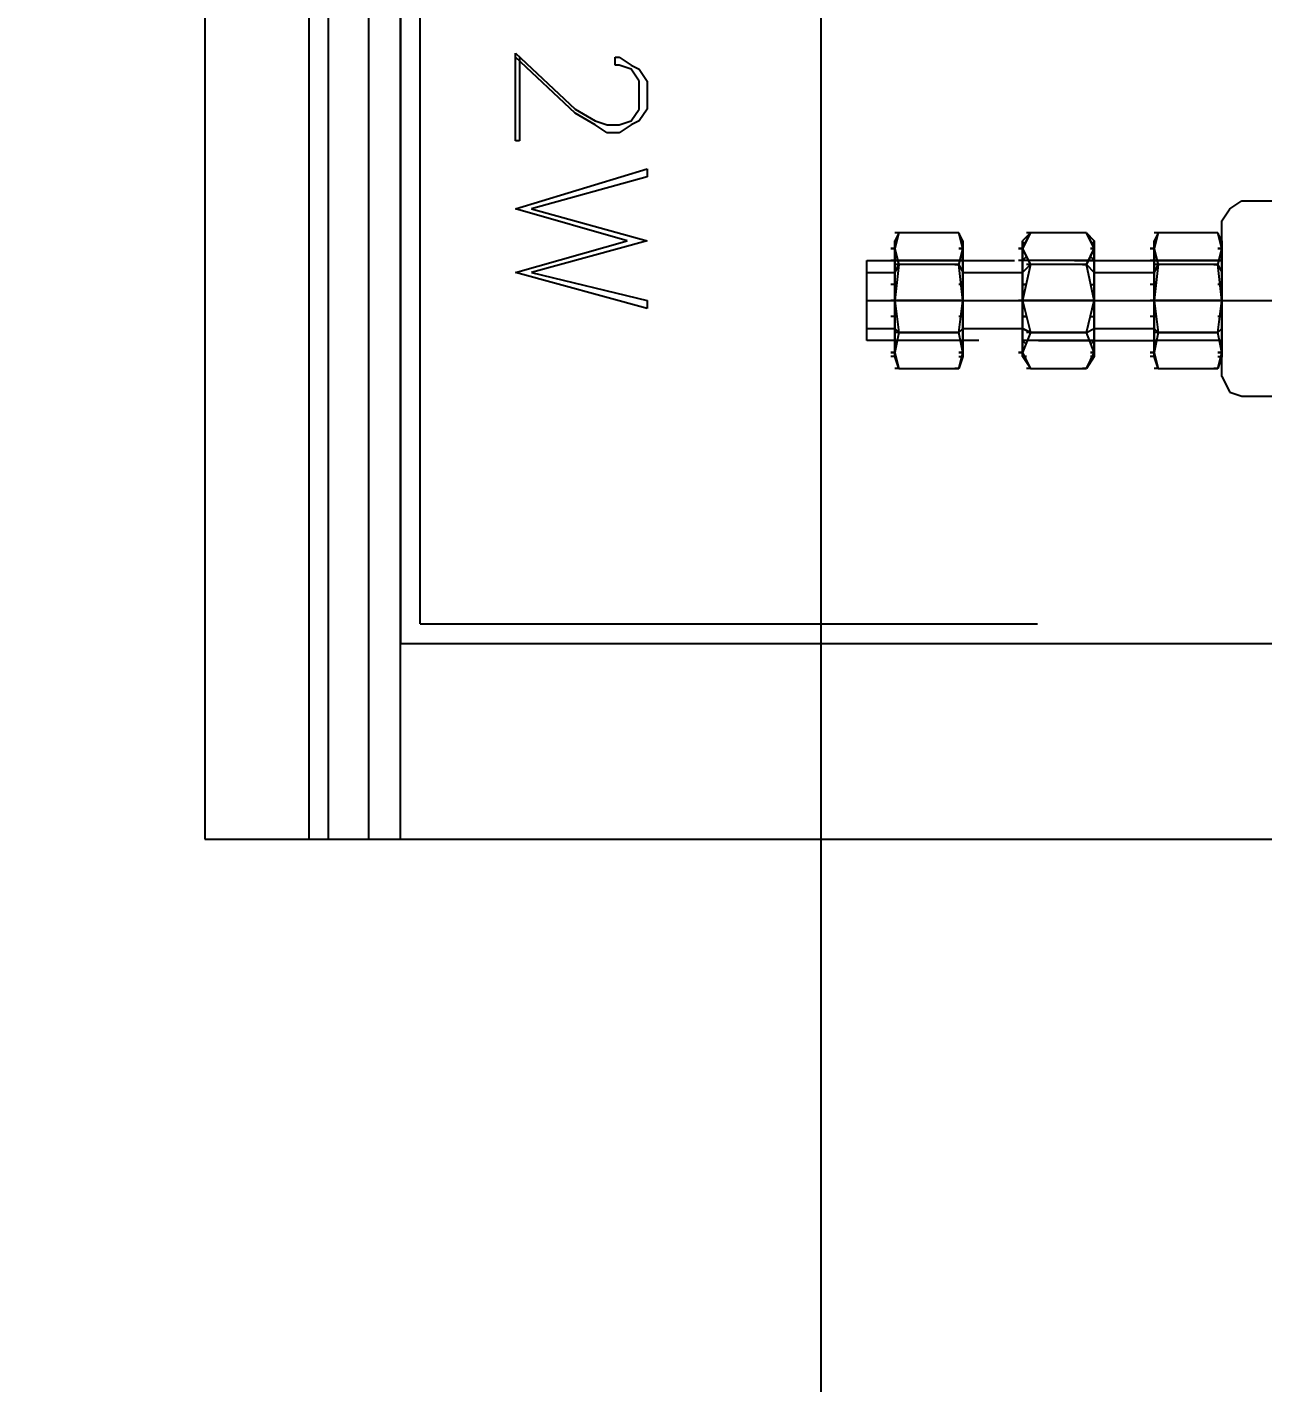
# Model space of a CAD drawing. Header units: metres. Extents: x 529524 to 529977, y 2674144 to 2674419.
# Drawn here: x 529745.9567 to 529746.1569, y 2674291.1655 to 2674291.3851 of the extents above; entities that cross this region are included whole.
import ezdxf

# ---------------------------------------------------------------- set-up
doc = ezdxf.new("R2010")
doc.units = ezdxf.units.M
doc.linetypes.add('PDF_IMPORT', pattern=[1, 0.8, -0.2])
doc.layers.add('IDT', color=7, linetype='Continuous')
doc.layers.add('MMS Block Numbering', color=7, linetype='Continuous')
doc.styles.add('Adani Regular', font='Adani Regular.ttf')

# ---------------------------------------------------------------- blocks, each defined once
blk = doc.blocks.new('IDT')
at = {"layer": 'IDT', "color": 7}
blk.add_line((27.40598, 20.86041), (27.40598, 21.66041), dxfattribs=at)
at = {"layer": 'IDT', "color": 0, "lineweight": 25}
for p, q in [((27.50578, 21.5053), (27.27898, 21.5053)), ((27.47929, 21.5053), (27.47412, 21.5053)), ((27.47412, 21.5053), (27.47412, 21.01616)), ((27.47929, 21.01616), (27.47929, 21.5053)), ((27.48898, 21.5053), (27.48575, 21.5053)), ((27.48575, 21.5053), (27.48575, 21.01616)), ((27.48898, 21.01616), (27.48898, 21.5053)), ((27.50578, 21.01616), (27.50578, 21.5053)), ((27.47412, 21.47364), (27.26089, 21.47364)), ((27.47412, 21.04718), (27.47412, 21.47364)), ((27.33778, 21.43358), (27.32809, 21.43358)), ((27.33972, 21.43293), (27.33778, 21.43358)), ((27.34101, 21.43035), (27.33972, 21.43293)), ((27.34101, 21.43035), (27.34101, 21.4213)), ((27.34101, 21.42712), (27.34166, 21.42906)), ((27.34166, 21.42906), (27.34101, 21.42647)), ((27.34166, 21.42906), (27.34101, 21.42647)), ((27.35135, 21.42906), (27.34166, 21.42906)), ((27.34166, 21.42906), (27.3423, 21.42906)), ((27.35199, 21.42647), (27.35135, 21.42906)), ((27.35199, 21.42647), (27.35135, 21.42906)), ((27.35135, 21.42906), (27.35199, 21.42712)), ((27.35135, 21.42906), (27.35199, 21.42906)), ((27.36169, 21.42712), (27.36298, 21.42906)), ((27.36298, 21.42906), (27.36169, 21.42647)), ((27.36298, 21.42906), (27.36169, 21.42647)), ((27.37202, 21.42906), (27.36298, 21.42906)), ((27.36298, 21.42906), (27.36362, 21.42906)), ((27.37332, 21.42647), (27.37202, 21.42906)), ((27.37332, 21.42647), (27.37202, 21.42906)), ((27.37202, 21.42906), (27.37332, 21.42712)), ((27.37202, 21.42906), (27.37267, 21.42906)), ((27.38301, 21.42712), (27.38365, 21.42906)), ((27.38365, 21.42906), (27.38301, 21.42647)), ((27.38365, 21.42906), (27.38301, 21.42647)), ((27.38365, 21.42906), (27.3843, 21.42906)), ((27.39335, 21.42906), (27.38365, 21.42906)), ((27.39399, 21.42647), (27.39335, 21.42906)), ((27.39399, 21.42647), (27.39335, 21.42906)), ((27.39335, 21.42906), (27.39399, 21.42712)), ((27.39335, 21.42906), (27.39399, 21.42906)), ((27.34166, 21.42712), (27.34101, 21.42712)), ((27.34101, 21.42647), (27.34101, 21.42712)), ((27.34101, 21.42712), (27.34101, 21.42647)), ((27.34101, 21.42647), (27.34166, 21.42324)), ((27.34101, 21.42647), (27.34166, 21.42324)), ((27.34101, 21.42259), (27.34101, 21.42647)), ((27.34101, 21.42647), (27.34101, 21.42259)), ((27.34166, 21.42647), (27.34101, 21.42647)), ((27.34101, 21.42647), (27.34166, 21.42647)), ((27.35135, 21.42324), (27.35199, 21.42647)), ((27.35135, 21.42324), (27.35199, 21.42647)), ((27.35199, 21.42712), (27.35264, 21.42712)), ((27.35199, 21.42647), (27.35199, 21.42712)), ((27.35199, 21.42712), (27.35199, 21.42647)), ((27.35199, 21.42647), (27.35199, 21.42259)), ((27.35199, 21.42259), (27.35199, 21.42647)), ((27.35264, 21.42647), (27.35199, 21.42647)), ((27.35199, 21.42647), (27.35264, 21.42647)), ((27.36169, 21.42712), (27.36233, 21.42712)), ((27.36233, 21.42712), (27.36169, 21.42712)), ((27.36169, 21.42647), (27.36169, 21.42712)), ((27.36169, 21.42712), (27.36169, 21.42647)), ((27.36169, 21.42647), (27.36298, 21.42324)), ((27.36169, 21.42647), (27.36298, 21.42324)), ((27.36169, 21.42259), (27.36169, 21.42647)), ((27.36169, 21.42647), (27.36169, 21.42259)), ((27.36233, 21.42647), (27.36169, 21.42647)), ((27.36169, 21.42647), (27.36233, 21.42647)), ((27.37202, 21.42324), (27.37332, 21.42647)), ((27.37202, 21.42324), (27.37332, 21.42647)), ((27.37332, 21.42712), (27.37267, 21.42712)), ((27.37267, 21.42712), (27.37332, 21.42712)), ((27.37332, 21.42647), (27.37332, 21.42712)), ((27.37332, 21.42712), (27.37332, 21.42647)), ((27.37332, 21.42647), (27.37332, 21.42259)), ((27.37332, 21.42259), (27.37332, 21.42647)), ((27.37396, 21.42647), (27.37332, 21.42647)), ((27.37332, 21.42647), (27.37396, 21.42647)), ((27.38366, 21.42712), (27.38301, 21.42712)), ((27.38301, 21.42647), (27.38301, 21.42712)), ((27.38301, 21.42712), (27.38301, 21.42647)), ((27.38301, 21.42647), (27.38365, 21.42324)), ((27.38301, 21.42647), (27.38365, 21.42324)), ((27.38301, 21.42259), (27.38301, 21.42647)), ((27.38301, 21.42647), (27.38301, 21.42259)), ((27.38365, 21.42647), (27.38301, 21.42647)), ((27.38301, 21.42647), (27.38365, 21.42647)), ((27.39335, 21.42324), (27.39399, 21.42647)), ((27.39335, 21.42324), (27.39399, 21.42647)), ((27.39399, 21.42712), (27.39464, 21.42712)), ((27.39399, 21.42647), (27.39399, 21.42712)), ((27.39399, 21.42712), (27.39399, 21.42647)), ((27.39399, 21.42647), (27.39399, 21.42259)), ((27.39399, 21.42259), (27.39399, 21.42647)), ((27.39464, 21.42647), (27.39399, 21.42647)), ((27.39399, 21.42647), (27.39464, 21.42647)), ((27.34101, 21.42518), (27.34101, 21.42453)), ((27.34101, 21.42518), (27.34101, 21.42453)), ((27.34101, 21.42453), (27.34101, 21.42324)), ((27.34101, 21.42324), (27.34101, 21.42453)), ((27.34101, 21.42453), (27.35199, 21.42453)), ((27.35199, 21.42453), (27.35199, 21.42518)), ((27.35199, 21.42518), (27.35199, 21.42453)), ((27.37073, 21.42453), (27.35199, 21.42453)), ((27.35199, 21.42324), (27.35199, 21.42453)), ((27.35199, 21.42453), (27.35199, 21.42324)), ((27.36233, 21.42518), (27.36169, 21.42453)), ((27.36233, 21.42518), (27.36169, 21.42453)), ((27.36169, 21.42453), (27.36169, 21.42324)), ((27.36169, 21.42324), (27.36169, 21.42453)), ((27.36169, 21.42453), (27.37332, 21.42453)), ((27.37267, 21.42518), (27.37332, 21.42453)), ((27.37267, 21.42518), (27.37332, 21.42453)), ((27.37332, 21.42324), (27.37332, 21.42453)), ((27.37332, 21.42453), (27.37332, 21.42324)), ((27.38042, 21.42453), (27.39852, 21.42453)), ((27.38301, 21.42518), (27.38301, 21.42453)), ((27.38301, 21.42518), (27.38301, 21.42453)), ((27.38301, 21.42453), (27.38301, 21.42324)), ((27.38301, 21.42324), (27.38301, 21.42453)), ((27.38301, 21.42453), (27.39399, 21.42453)), ((27.39399, 21.42518), (27.39399, 21.42453)), ((27.39399, 21.42518), (27.39399, 21.42453)), ((27.39399, 21.42324), (27.39399, 21.42453)), ((27.39399, 21.42453), (27.39399, 21.42324)), ((27.39852, 21.42453), (27.39852, 21.41161)), ((27.34166, 21.42324), (27.34101, 21.41807)), ((27.34166, 21.42324), (27.34101, 21.41807)), ((27.34101, 21.42324), (27.34101, 21.4213)), ((27.34101, 21.4213), (27.34101, 21.42324)), ((27.34166, 21.42324), (27.34101, 21.42259)), ((27.34166, 21.42324), (27.34101, 21.42259)), ((27.34101, 21.41807), (27.34101, 21.42259)), ((27.34101, 21.42259), (27.34101, 21.41807)), ((27.34166, 21.42324), (27.35135, 21.42324)), ((27.35135, 21.42324), (27.34166, 21.42324)), ((27.3423, 21.42324), (27.34166, 21.42324)), ((27.34166, 21.42324), (27.3423, 21.42324)), ((27.35199, 21.41807), (27.35135, 21.42324)), ((27.35199, 21.41807), (27.35135, 21.42324)), ((27.35199, 21.42259), (27.35135, 21.42324)), ((27.35135, 21.42324), (27.35199, 21.42259)), ((27.35135, 21.42324), (27.35199, 21.42324)), ((27.35135, 21.42324), (27.35199, 21.42324)), ((27.35199, 21.4213), (27.35199, 21.42324)), ((27.35199, 21.42324), (27.35199, 21.4213)), ((27.35199, 21.42259), (27.35199, 21.41807)), ((27.35199, 21.41807), (27.35199, 21.42259)), ((27.36169, 21.42259), (27.35199, 21.42259)), ((27.36298, 21.42324), (27.36169, 21.41807)), ((27.36298, 21.42324), (27.36169, 21.41807)), ((27.36169, 21.42324), (27.36169, 21.4213)), ((27.36169, 21.4213), (27.36169, 21.42324)), ((27.36298, 21.42324), (27.36169, 21.42259)), ((27.36298, 21.42324), (27.36169, 21.42259)), ((27.36169, 21.41807), (27.36169, 21.42259)), ((27.36169, 21.42259), (27.36169, 21.41807)), ((27.36298, 21.42324), (27.37202, 21.42324)), ((27.37202, 21.42324), (27.36298, 21.42324)), ((27.36362, 21.42324), (27.36298, 21.42324)), ((27.36298, 21.42324), (27.36362, 21.42324)), ((27.37332, 21.41807), (27.37202, 21.42324)), ((27.37332, 21.41807), (27.37202, 21.42324)), ((27.37332, 21.42259), (27.37202, 21.42324)), ((27.37202, 21.42324), (27.37332, 21.42259)), ((27.37202, 21.42324), (27.37267, 21.42324)), ((27.37202, 21.42324), (27.37267, 21.42324)), ((27.37332, 21.4213), (27.37332, 21.42324)), ((27.37332, 21.42324), (27.37332, 21.4213)), ((27.37332, 21.42259), (27.37332, 21.41807)), ((27.37332, 21.41807), (27.37332, 21.42259)), ((27.38301, 21.42259), (27.37332, 21.42259)), ((27.38365, 21.42324), (27.38301, 21.41807)), ((27.38365, 21.42324), (27.38301, 21.41807)), ((27.38301, 21.42324), (27.38301, 21.4213)), ((27.38301, 21.4213), (27.38301, 21.42324)), ((27.38365, 21.42324), (27.38301, 21.42259)), ((27.38366, 21.42324), (27.38301, 21.42259)), ((27.38301, 21.41807), (27.38301, 21.42259)), ((27.38301, 21.42259), (27.38301, 21.41807)), ((27.3843, 21.42324), (27.38365, 21.42324)), ((27.38365, 21.42324), (27.3843, 21.42324)), ((27.38365, 21.42324), (27.39335, 21.42324)), ((27.39335, 21.42324), (27.38365, 21.42324)), ((27.39399, 21.41807), (27.39335, 21.42324)), ((27.39399, 21.41807), (27.39335, 21.42324)), ((27.39399, 21.42259), (27.39335, 21.42324)), ((27.39335, 21.42324), (27.39399, 21.42259)), ((27.39335, 21.42324), (27.39399, 21.42324)), ((27.39335, 21.42324), (27.39399, 21.42324)), ((27.39399, 21.4213), (27.39399, 21.42324)), ((27.39399, 21.42324), (27.39399, 21.4213)), ((27.39399, 21.42259), (27.39399, 21.41807)), ((27.39399, 21.41807), (27.39399, 21.42259)), ((27.39852, 21.42259), (27.39399, 21.42259)), ((27.34101, 21.4213), (27.34101, 21.41807)), ((27.34101, 21.41807), (27.34101, 21.4213)), ((27.34101, 21.42066), (27.34166, 21.42066)), ((27.34101, 21.42066), (27.34166, 21.42066)), ((27.35199, 21.41807), (27.35199, 21.4213)), ((27.35199, 21.4213), (27.35199, 21.41807)), ((27.35199, 21.42066), (27.35264, 21.42066)), ((27.36169, 21.4213), (27.36169, 21.41807)), ((27.36169, 21.41807), (27.36169, 21.4213)), ((27.36233, 21.42066), (27.36169, 21.42066)), ((27.36233, 21.42066), (27.36169, 21.42066)), ((27.37267, 21.42066), (27.37332, 21.42066)), ((27.37332, 21.42066), (27.37267, 21.42066)), ((27.37332, 21.41807), (27.37332, 21.4213)), ((27.37332, 21.4213), (27.37332, 21.41807)), ((27.38301, 21.4213), (27.38301, 21.41807)), ((27.38301, 21.41807), (27.38301, 21.4213)), ((27.38301, 21.42066), (27.38365, 21.42066)), ((27.38301, 21.42066), (27.38366, 21.42066)), ((27.39399, 21.41807), (27.39399, 21.4213)), ((27.39399, 21.4213), (27.39399, 21.41807)), ((27.39399, 21.42066), (27.39464, 21.42066)), ((27.34101, 21.41807), (27.34166, 21.41226)), ((27.34101, 21.41807), (27.34166, 21.41226)), ((27.34101, 21.41807), (27.34101, 21.41355)), ((27.34101, 21.41355), (27.34101, 21.41807)), ((27.34101, 21.41807), (27.34101, 21.41484)), ((27.34101, 21.41484), (27.34101, 21.41807)), ((27.35199, 21.41807), (27.34101, 21.41807)), ((27.34101, 21.41807), (27.35199, 21.41807)), ((27.34166, 21.41807), (27.34101, 21.41807)), ((27.34101, 21.41807), (27.34166, 21.41807)), ((27.35135, 21.41226), (27.35199, 21.41807)), ((27.35135, 21.41226), (27.35199, 21.41807)), ((27.35199, 21.41807), (27.35199, 21.41355)), ((27.35199, 21.41355), (27.35199, 21.41807)), ((27.35199, 21.41484), (27.35199, 21.41807)), ((27.35199, 21.41807), (27.35199, 21.41484)), ((27.35199, 21.41807), (27.35264, 21.41807)), ((27.36169, 21.41807), (27.36298, 21.41226)), ((27.36169, 21.41807), (27.36298, 21.41226)), ((27.36169, 21.41807), (27.36169, 21.41355)), ((27.36169, 21.41355), (27.36169, 21.41807)), ((27.36169, 21.41807), (27.36169, 21.41484)), ((27.36169, 21.41484), (27.36169, 21.41807)), ((27.37332, 21.41807), (27.36169, 21.41807)), ((27.36169, 21.41807), (27.37332, 21.41807)), ((27.36233, 21.41807), (27.36169, 21.41807)), ((27.36169, 21.41807), (27.36233, 21.41807)), ((27.37202, 21.41226), (27.37332, 21.41807)), ((27.37202, 21.41226), (27.37332, 21.41807)), ((27.37332, 21.41807), (27.37332, 21.41355)), ((27.37332, 21.41355), (27.37332, 21.41807)), ((27.37332, 21.41484), (27.37332, 21.41807)), ((27.37332, 21.41807), (27.37332, 21.41484)), ((27.37332, 21.41807), (27.37396, 21.41807)), ((27.38301, 21.41807), (27.38365, 21.41226)), ((27.38301, 21.41807), (27.38365, 21.41226)), ((27.38301, 21.41807), (27.38301, 21.41355)), ((27.38301, 21.41355), (27.38301, 21.41807)), ((27.38301, 21.41807), (27.38301, 21.41484)), ((27.38301, 21.41484), (27.38301, 21.41807)), ((27.39399, 21.41807), (27.38301, 21.41807)), ((27.38301, 21.41807), (27.39399, 21.41807)), ((27.38365, 21.41807), (27.38301, 21.41807)), ((27.38301, 21.41807), (27.38365, 21.41807)), ((27.39335, 21.41226), (27.39399, 21.41807)), ((27.39335, 21.41226), (27.39399, 21.41807)), ((27.39399, 21.41807), (27.39399, 21.41355)), ((27.39399, 21.41355), (27.39399, 21.41807)), ((27.39399, 21.41484), (27.39399, 21.41807)), ((27.39399, 21.41807), (27.39399, 21.41484)), ((27.39399, 21.41807), (27.39464, 21.41807)), ((27.43416, 21.41807), (27.43416, 21.41936)), ((27.43416, 21.41936), (27.45548, 21.41355)), ((27.4529, 21.41355), (27.43416, 21.41807)), ((27.34101, 21.41549), (27.34166, 21.41549)), ((27.34101, 21.41549), (27.34166, 21.41549)), ((27.35199, 21.41549), (27.35264, 21.41549)), ((27.36233, 21.41549), (27.36169, 21.41549)), ((27.36233, 21.41549), (27.36169, 21.41549)), ((27.37267, 21.41549), (27.37332, 21.41549)), ((27.37332, 21.41549), (27.37267, 21.41549)), ((27.38301, 21.41549), (27.38365, 21.41549)), ((27.38301, 21.41549), (27.38366, 21.41549)), ((27.39399, 21.41549), (27.39464, 21.41549)), ((27.34101, 21.41484), (27.34101, 21.41226)), ((27.34101, 21.41226), (27.34101, 21.41484)), ((27.34101, 21.41419), (27.34101, 21.40515)), ((27.34101, 21.41355), (27.34101, 21.40967)), ((27.34101, 21.40967), (27.34101, 21.41355)), ((27.34166, 21.41226), (27.34101, 21.41355)), ((27.34166, 21.41226), (27.34101, 21.41355)), ((27.35199, 21.41355), (27.35135, 21.41226)), ((27.35135, 21.41226), (27.35199, 21.41355)), ((27.35199, 21.41226), (27.35199, 21.41484)), ((27.35199, 21.41484), (27.35199, 21.41226)), ((27.35199, 21.41355), (27.35199, 21.40967)), ((27.35199, 21.40967), (27.35199, 21.41355)), ((27.36169, 21.41355), (27.35199, 21.41355)), ((27.36169, 21.41484), (27.36169, 21.41226)), ((27.36169, 21.41226), (27.36169, 21.41484)), ((27.36169, 21.41355), (27.36169, 21.40967)), ((27.36169, 21.40967), (27.36169, 21.41355)), ((27.36298, 21.41226), (27.36169, 21.41355)), ((27.36298, 21.41226), (27.36169, 21.41355)), ((27.37332, 21.41355), (27.37202, 21.41226)), ((27.37202, 21.41226), (27.37332, 21.41355)), ((27.37332, 21.41226), (27.37332, 21.41484)), ((27.37332, 21.41484), (27.37332, 21.41226)), ((27.37332, 21.41355), (27.37332, 21.40967)), ((27.37332, 21.40967), (27.37332, 21.41355)), ((27.38301, 21.41355), (27.37332, 21.41355)), ((27.38301, 21.41484), (27.38301, 21.41226)), ((27.38301, 21.41226), (27.38301, 21.41484)), ((27.38301, 21.41355), (27.38301, 21.40967)), ((27.38301, 21.40967), (27.38301, 21.41355)), ((27.38365, 21.41226), (27.38301, 21.41355)), ((27.38366, 21.41226), (27.38301, 21.41355)), ((27.39399, 21.41355), (27.39335, 21.41226)), ((27.39335, 21.41226), (27.39399, 21.41355)), ((27.39399, 21.41226), (27.39399, 21.41484)), ((27.39399, 21.41484), (27.39399, 21.41226)), ((27.39399, 21.41355), (27.39399, 21.40967)), ((27.39399, 21.40967), (27.39399, 21.41355)), ((27.39852, 21.41355), (27.39399, 21.41355)), ((27.43416, 21.40838), (27.4529, 21.41355)), ((27.45548, 21.41355), (27.43739, 21.40838)), ((27.34166, 21.41226), (27.34101, 21.40967)), ((27.34101, 21.40967), (27.34166, 21.41226)), ((27.34101, 21.41226), (27.34101, 21.41161)), ((27.34101, 21.41161), (27.34101, 21.41226)), ((27.36492, 21.41161), (27.34101, 21.41161)), ((27.34101, 21.41096), (27.34101, 21.41161)), ((27.34101, 21.41096), (27.34101, 21.41161)), ((27.34101, 21.41161), (27.35199, 21.41161)), ((27.34101, 21.41161), (27.34166, 21.41161)), ((27.34166, 21.41226), (27.35135, 21.41226)), ((27.34166, 21.41226), (27.35135, 21.41226)), ((27.3423, 21.41226), (27.34166, 21.41226)), ((27.34166, 21.41226), (27.3423, 21.41226)), ((27.35199, 21.40967), (27.35135, 21.41226)), ((27.35135, 21.41226), (27.35199, 21.40967)), ((27.35135, 21.41226), (27.35199, 21.41226)), ((27.35199, 21.41161), (27.35199, 21.41226)), ((27.35199, 21.41226), (27.35199, 21.41161)), ((27.35199, 21.41096), (27.35199, 21.41161)), ((27.35199, 21.41096), (27.35199, 21.41161)), ((27.35199, 21.41161), (27.35264, 21.41161)), ((27.36298, 21.41226), (27.36169, 21.40967)), ((27.36169, 21.40967), (27.36298, 21.41226)), ((27.36169, 21.41226), (27.36169, 21.41161)), ((27.36169, 21.41161), (27.36169, 21.41226)), ((27.36233, 21.41096), (27.36169, 21.41161)), ((27.36233, 21.41096), (27.36169, 21.41161)), ((27.36169, 21.41161), (27.37332, 21.41161)), ((27.36169, 21.41161), (27.36233, 21.41161)), ((27.36298, 21.41226), (27.37202, 21.41226)), ((27.36298, 21.41226), (27.37202, 21.41226)), ((27.36362, 21.41226), (27.36298, 21.41226)), ((27.36298, 21.41226), (27.36362, 21.41226)), ((27.37332, 21.40967), (27.37202, 21.41226)), ((27.37202, 21.41226), (27.37332, 21.40967)), ((27.37202, 21.41226), (27.37267, 21.41226)), ((27.37332, 21.41161), (27.37267, 21.41096)), ((27.37267, 21.41096), (27.37332, 21.41161)), ((27.37332, 21.41161), (27.37332, 21.41226)), ((27.37332, 21.41226), (27.37332, 21.41161)), ((27.37332, 21.41161), (27.37396, 21.41161)), ((27.39852, 21.41161), (27.37461, 21.41161)), ((27.38365, 21.41226), (27.38301, 21.40967)), ((27.38301, 21.40967), (27.38365, 21.41226)), ((27.38301, 21.41226), (27.38301, 21.41161)), ((27.38301, 21.41161), (27.38301, 21.41226)), ((27.38301, 21.41096), (27.38301, 21.41161)), ((27.38301, 21.41096), (27.38301, 21.41161)), ((27.38301, 21.41161), (27.39399, 21.41161)), ((27.38301, 21.41161), (27.38365, 21.41161)), ((27.3843, 21.41226), (27.38365, 21.41226)), ((27.38365, 21.41226), (27.3843, 21.41226)), ((27.38365, 21.41226), (27.39335, 21.41226)), ((27.38365, 21.41226), (27.39335, 21.41226)), ((27.39399, 21.40967), (27.39335, 21.41226)), ((27.39335, 21.41226), (27.39399, 21.40967)), ((27.39335, 21.41226), (27.39399, 21.41226)), ((27.39399, 21.41161), (27.39399, 21.41226)), ((27.39399, 21.41226), (27.39399, 21.41161)), ((27.39399, 21.41096), (27.39399, 21.41161)), ((27.39399, 21.41096), (27.39399, 21.41161)), ((27.39399, 21.41161), (27.39464, 21.41161)), ((27.34101, 21.40967), (27.34166, 21.40709)), ((27.34166, 21.40709), (27.34101, 21.40967)), ((27.34101, 21.40967), (27.34101, 21.40838)), ((27.34101, 21.40838), (27.34101, 21.40967)), ((27.34166, 21.40967), (27.34101, 21.40967)), ((27.34101, 21.40967), (27.34166, 21.40967)), ((27.34101, 21.40902), (27.34101, 21.40838)), ((27.34101, 21.40838), (27.34101, 21.40902)), ((27.35135, 21.40709), (27.35199, 21.40967)), ((27.35199, 21.40967), (27.35135, 21.40709)), ((27.35199, 21.40967), (27.35199, 21.40838)), ((27.35199, 21.40838), (27.35199, 21.40967)), ((27.35264, 21.40967), (27.35199, 21.40967)), ((27.35199, 21.40967), (27.35264, 21.40967)), ((27.35199, 21.40838), (27.35199, 21.40902)), ((27.35199, 21.40838), (27.35199, 21.40902)), ((27.36169, 21.40967), (27.36298, 21.40709)), ((27.36298, 21.40709), (27.36169, 21.40967)), ((27.36169, 21.40967), (27.36169, 21.40838)), ((27.36169, 21.40838), (27.36169, 21.40967)), ((27.36233, 21.40967), (27.36169, 21.40967)), ((27.36169, 21.40967), (27.36233, 21.40967)), ((27.36169, 21.40902), (27.36233, 21.40838)), ((27.36233, 21.40838), (27.36169, 21.40902)), ((27.37202, 21.40709), (27.37332, 21.40967)), ((27.37332, 21.40967), (27.37202, 21.40709)), ((27.37332, 21.40902), (27.37267, 21.40838)), ((27.37267, 21.40838), (27.37332, 21.40902)), ((27.37332, 21.40967), (27.37332, 21.40838)), ((27.37332, 21.40838), (27.37332, 21.40967)), ((27.37396, 21.40967), (27.37332, 21.40967)), ((27.37332, 21.40967), (27.37396, 21.40967)), ((27.38301, 21.40967), (27.38365, 21.40709)), ((27.38365, 21.40709), (27.38301, 21.40967)), ((27.38301, 21.40967), (27.38301, 21.40838)), ((27.38301, 21.40838), (27.38301, 21.40967)), ((27.38365, 21.40967), (27.38301, 21.40967)), ((27.38301, 21.40967), (27.38365, 21.40967)), ((27.38301, 21.40902), (27.38301, 21.40838)), ((27.38301, 21.40838), (27.38301, 21.40902)), ((27.39335, 21.40709), (27.39399, 21.40967)), ((27.39399, 21.40967), (27.39335, 21.40709)), ((27.39399, 21.40967), (27.39399, 21.40838)), ((27.39399, 21.40838), (27.39399, 21.40967)), ((27.39464, 21.40967), (27.39399, 21.40967)), ((27.39399, 21.40967), (27.39464, 21.40967)), ((27.39399, 21.40838), (27.39399, 21.40902)), ((27.39399, 21.40838), (27.39399, 21.40902)), ((27.34101, 21.40838), (27.34166, 21.40709)), ((27.34166, 21.40709), (27.35135, 21.40709)), ((27.34166, 21.40709), (27.3423, 21.40709)), ((27.35135, 21.40709), (27.35199, 21.40838)), ((27.35135, 21.40709), (27.35199, 21.40709)), ((27.36298, 21.40709), (27.36169, 21.40838)), ((27.36298, 21.40709), (27.37202, 21.40709)), ((27.36298, 21.40709), (27.36362, 21.40709)), ((27.37202, 21.40709), (27.37332, 21.40838)), ((27.37202, 21.40709), (27.37267, 21.40709)), ((27.38301, 21.40838), (27.38365, 21.40709)), ((27.38365, 21.40709), (27.3843, 21.40709)), ((27.38365, 21.40709), (27.39335, 21.40709)), ((27.39335, 21.40709), (27.39399, 21.40838)), ((27.39335, 21.40709), (27.39399, 21.40709)), ((27.4529, 21.40321), (27.43416, 21.40838)), ((27.43739, 21.40838), (27.45548, 21.40321)), ((27.34101, 21.40515), (27.33972, 21.40321)), ((27.33972, 21.40321), (27.33778, 21.40192)), ((27.45548, 21.40321), (27.43416, 21.39675)), ((27.43416, 21.39804), (27.4529, 21.40321)), ((27.33778, 21.40192), (27.32809, 21.40192)), ((27.43416, 21.39675), (27.43416, 21.39804)), ((27.45484, 21.37866), (27.45484, 21.39222)), ((27.45484, 21.39222), (27.45548, 21.39222)), ((27.45548, 21.39222), (27.45548, 21.37801)), ((27.43416, 21.38706), (27.43545, 21.38899)), ((27.43545, 21.38899), (27.43675, 21.38964)), ((27.43675, 21.38899), (27.43545, 21.38706)), ((27.43675, 21.38964), (27.43868, 21.39093)), ((27.43868, 21.38964), (27.43675, 21.38899)), ((27.43868, 21.39093), (27.44062, 21.39093)), ((27.44062, 21.38964), (27.43868, 21.38964)), ((27.44062, 21.39093), (27.44256, 21.38964)), ((27.44256, 21.38899), (27.44062, 21.38964)), ((27.44256, 21.38964), (27.44579, 21.3877)), ((27.44579, 21.38706), (27.44256, 21.38899)), ((27.43416, 21.38253), (27.43416, 21.38706)), ((27.43545, 21.38706), (27.43545, 21.38253)), ((27.44579, 21.3877), (27.45548, 21.37866)), ((27.45548, 21.37801), (27.44579, 21.38706)), ((27.43545, 21.38059), (27.43416, 21.38253)), ((27.43545, 21.38253), (27.43675, 21.38059)), ((27.43675, 21.37995), (27.43545, 21.38059)), ((27.43675, 21.38059), (27.43868, 21.37995)), ((27.43868, 21.37866), (27.43675, 21.37995)), ((27.43868, 21.37995), (27.43933, 21.37995)), ((27.43933, 21.37866), (27.43868, 21.37866)), ((27.43933, 21.37995), (27.43933, 21.37866))]:
    blk.add_line(p, q, dxfattribs=at)
at = {"layer": 'IDT', "color": 0, "linetype": 'PDF_IMPORT', "lineweight": 25, "ltscale": 0.065}
for q in [(27.26089, 21.47041), (27.47089, 21.05041)]:
    blk.add_line((27.47089, 21.47041), q, dxfattribs=at)
at = {"layer": 'IDT', "color": 0, "linetype": 'PDF_IMPORT', "lineweight": 25, "ltscale": 0.148334}
blk.add_line((27.39852, 21.41807), (27.17366, 21.41807), dxfattribs=at)

msp = doc.modelspace()

# ---------------------------------------------------------------- block references
at = {"layer": 'IDT', "color": 8, "rotation": 180}
msp.add_blockref('IDT', (529773.49128, 2674312.75885), dxfattribs=at)

# ---------------------------------------------------------------- texts
at = {"layer": 'MMS Block Numbering', "insert": (529750.72734, 2674294.30043), "char_height": 7.5, "attachment_point": 5, "style": 'Adani Regular'}
msp.add_mtext_dynamic_manual_height_columns('A16d-\\PBL-14', width=41.5353798, gutter_width=1, heights=[0], dxfattribs=at)

doc.saveas('drawing.dxf')
